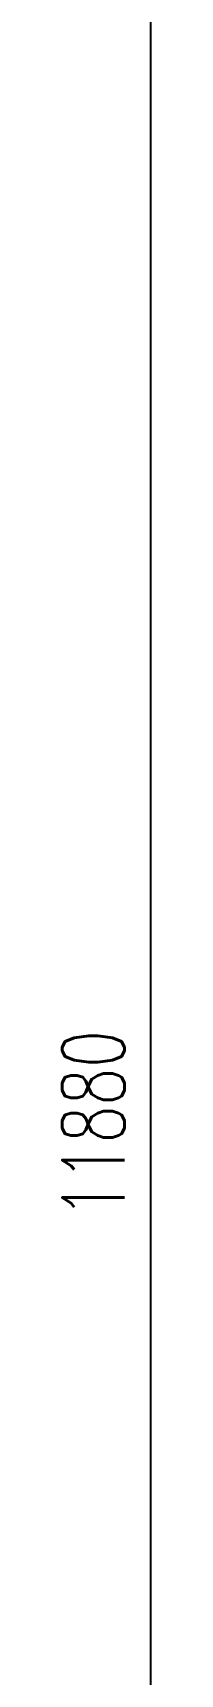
# Model space of a CAD drawing. Extents: x -1899985 to 1774885, y 556286 to 2175695.
# Drawn here: x -664819 to -664692, y 573408 to 575764 of the extents above; entities that cross this region are included whole.
import ezdxf

# ---------------------------------------------------------------- set-up
doc = ezdxf.new("R2010")
doc.units = 0
doc.header["$LTSCALE"] = 10
doc.header["$MEASUREMENT"] = 0
doc.layers.get('Defpoints').update_dxf_attribs({"color": 210})
doc.layers.add('20剖面图$0$A-LIN-V', color=9, linetype='Continuous')
doc.layers.add('A-LIN-V', color=9, linetype='Continuous')
doc.styles.add('20剖面图$0$_TCH_DIM_T3', font='SIMPLEX', dxfattribs={"width": 0.705882, "bigfont": 'GBCBIG'})
doc.dimstyles.new('20剖面图$0$_TCH_ARCH&&30', dxfattribs={"dimtxt": 89.25, "dimasz": 30, "dimexe": 30, "dimexo": 30, "dimgap": 37.875, "dimtad": 1, "dimdec": 0, "dimzin": 0, "dimdsep": 46, "dimtxsty": '20剖面图$0$_TCH_DIM_T3', "dimblk": '20剖面图$0$_ArchTick', "dimcen": 0.09, "dimclrt": 7, "dimazin": 2, "dimtfac": 1, "dimtdec": 0, "dimtix": 1, "dimtmove": 2, "dimatfit": 3, "dimfxl": 1, "dimtolj": 1, "dimtzin": 0, "dimarcsym": 0})

# ---------------------------------------------------------------- blocks, each defined once
blk = doc.blocks.new('20剖面图$0$_ArchTick')
at = {"color": 0, "linetype": 'ByBlock', "const_width": 0.4}
blk.add_lwpolyline([(-0.5, -0.5), (0.5, 0.5)], dxfattribs=at)
blk = doc.blocks.new('*D502')
at = {"layer": '20剖面图$0$A-LIN-V', "color": 0, "lineweight": -2, "transparency": 16777216}
for p, q in [((-665130.3, 580137.5), (-664662, 580137.5)), ((-664692, 568257.5), (-664692, 580137.5)), ((-665130.3, 568257.5), (-664662, 568257.5))]:
    blk.add_line(p, q, dxfattribs=at)
at = {"layer": 'Defpoints', "color": 0, "transparency": 16777216}
for p in [(-665160.3, 580137.5), (-664692, 580137.5), (-665160.3, 568257.5)]:
    blk.add_point(p, dxfattribs=at)
at = {"layer": '20剖面图$0$A-LIN-V', "color": 0, "lineweight": -2, "transparency": 16777216, "xscale": 30, "yscale": 30, "zscale": 30}
for p, rotation in [((-664692, 580137.5), 90), ((-664692, 568257.5), 270)]:
    blk.add_blockref('20剖面图$0$_ArchTick', p, dxfattribs=dict(at, rotation=rotation))
at = {"layer": '20剖面图$0$A-LIN-V', "color": 7, "transparency": 16777216, "insert": (-664774.5, 574197.5), "char_height": 89.25, "attachment_point": 5, "rotation": 90, "style": '20剖面图$0$_TCH_DIM_T3'}
blk.add_mtext('\\A1;11880', dxfattribs=at)
blk = doc.blocks.new('20剖面图')
at = {"layer": '20剖面图$0$A-LIN-V', "color": 2}
dim = blk.add_aligned_dim(p1=(-665160.3, 568257.5), p2=(-665160.3, 580137.5), distance=-468.3, dimstyle='20剖面图$0$_TCH_ARCH&&30', dxfattribs=at)
dim.commit()
dim.dimension.update_dxf_attribs({"geometry": '*D502', "text_midpoint": (-664774.5, 574197.5)})

msp = doc.modelspace()

# ---------------------------------------------------------------- block references
at = {"layer": 'A-LIN-V'}
msp.add_blockref('20剖面图', (0, 0), dxfattribs=at)

doc.saveas('drawing.dxf')
